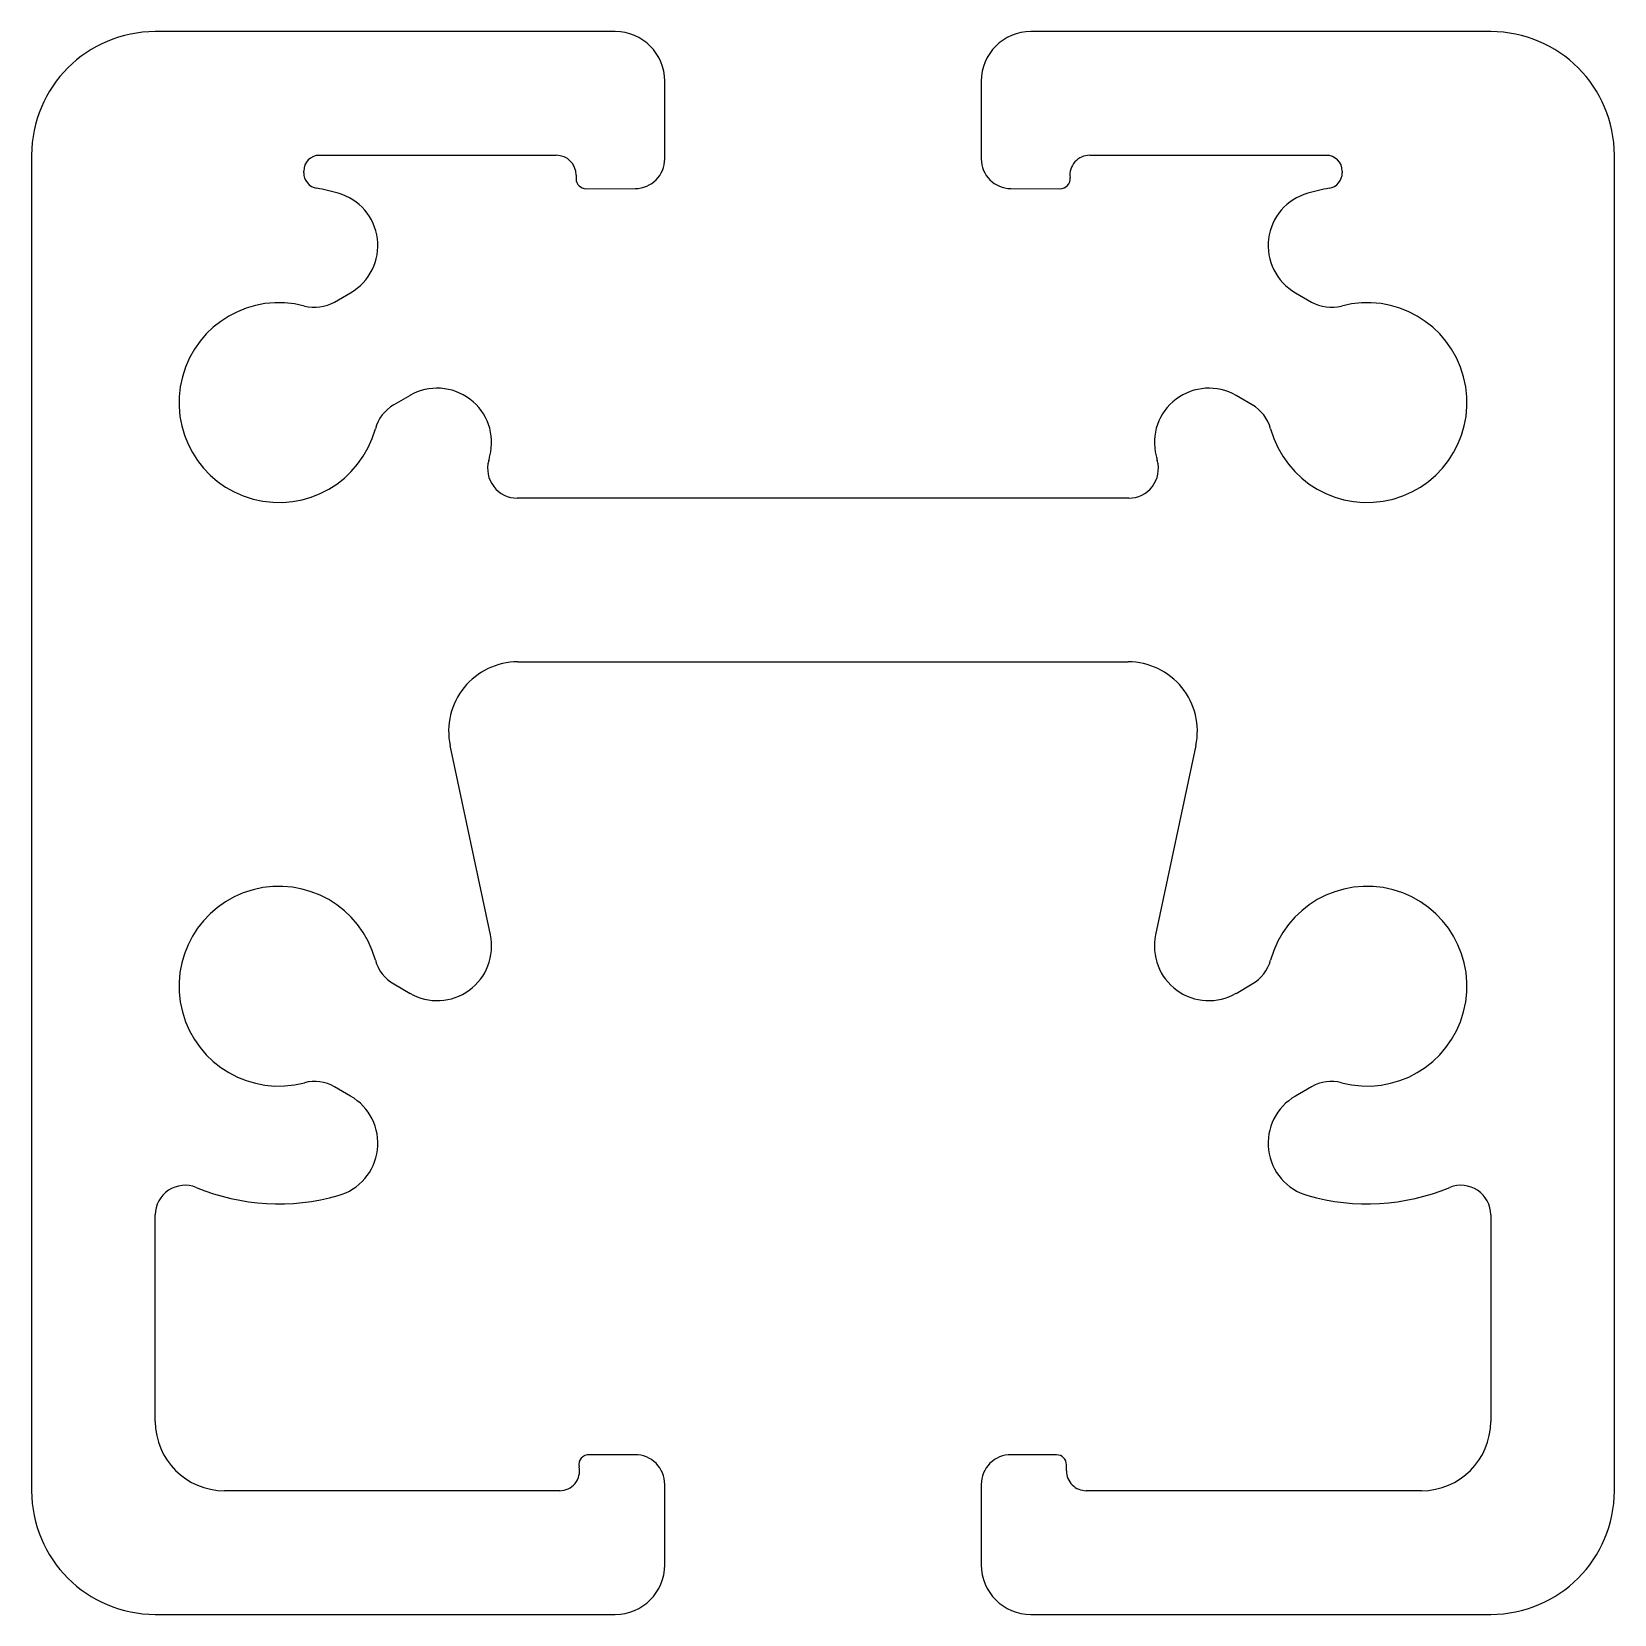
# Model space of a CAD drawing. Extents: x -20.4 to 20.3, y -16.7 to 24.
import ezdxf

# ---------------------------------------------------------------- set-up
doc = ezdxf.new("R2010")
doc.units = 0
doc.header["$MEASUREMENT"] = 0
doc.layers.get('0').update_dxf_attribs({"linetype": 'CONTINUOUS'})

msp = doc.modelspace()

# ---------------------------------------------------------------- linework, layer by layer
for p, q in [((-5.4, 23.989), (-17.211, 23.989)), ((17.079, 23.989), (5.268, 23.989)), ((-4.13, 20.723), (-4.13, 22.719)), ((3.998, 22.719), (3.998, 20.723)), ((-20.386, 20.814), (-20.386, -13.476)), ((-12.995, 20.814), (-6.914, 20.814)), ((6.782, 20.814), (12.862, 20.814)), ((20.254, -13.476), (20.254, 20.814)), ((-13.401, 20.367), (-13.401, 20.407)), ((13.269, 20.407), (13.269, 20.367)), ((-6.406, 20.307), (-6.406, 20.21)), ((-6.151, 19.957), (-4.89, 19.961)), ((4.758, 19.961), (6.019, 19.957)), ((-12.612, 17.046), (-12.195, 17.286)), ((12.063, 17.286), (12.479, 17.046)), ((-10.671, 14.647), (-11.088, 14.406)), ((10.955, 14.406), (10.539, 14.647)), ((7.784, 12.009), (-7.916, 12.009)), ((-7.901, 7.806), (7.769, 7.806)), ((-8.606, 0.795), (-9.64, 5.659)), ((9.508, 5.659), (8.474, 0.795)), ((-11.088, -0.465), (-10.671, -0.705)), ((10.539, -0.705), (10.955, -0.465)), ((-12.195, -3.345), (-12.612, -3.104)), ((12.479, -3.104), (12.063, -3.345)), ((-17.211, -11.698), (-17.211, -6.396)), ((17.079, -6.396), (17.079, -11.698)), ((-4.894, -12.551), (-6.065, -12.555)), ((5.933, -12.555), (4.762, -12.551)), ((6.186, -12.967), (6.186, -12.81)), ((-4.13, -15.381), (-4.13, -13.313)), ((3.998, -13.313), (3.998, -15.381)), ((-6.826, -13.476), (-15.433, -13.476)), ((15.301, -13.476), (6.694, -13.476)), ((-17.211, -16.651), (-5.4, -16.651)), ((5.268, -16.651), (17.079, -16.651))]:
    msp.add_line(p, q)
for centre, radius, start, end in [((-17.211, 20.814), 3.175, 90, 180), ((-5.4, 22.719), 1.27, 360, 90), ((5.268, 22.719), 1.27, 90, 180), ((17.079, 20.814), 3.175, 0, 90), ((-12.995, 20.407), 0.406, 90, 180), ((-6.914, 20.306), 0.508, 0.1669, 90), ((6.782, 20.306), 0.508, 90, 187.091), ((12.862, 20.407), 0.406, 360, 90), ((-12.995, 20.367), 0.406, 180, 259.9953), ((-4.892, 20.723), 0.762, 270.1669, 360), ((4.76, 20.723), 0.762, 180, 269.8376), ((12.862, 20.367), 0.406, 280.0047, 0), ((-14.036, 14.464), 5.588, 74.1837, 79.9953), ((-6.152, 20.211), 0.254, 180.1669, 270.1669), ((6.026, 20.211), 0.254, 268.4363, 7.2849), ((13.904, 14.464), 5.588, 100.0047, 105.8163), ((-12.894, 18.496), 1.397, 300.0009, 74.1818), ((12.762, 18.496), 1.397, 105.8183, 240.0009), ((-14.036, 14.464), 2.565, 75.171, 344.8285), ((-13.12, 17.926), 1.016, 255.1726, 300.0027), ((13.904, 14.464), 2.565, 195.171, 104.8285), ((12.987, 17.926), 1.016, 240.0027, 284.8285), ((-9.973, 13.437), 1.397, 345.8183, 120.0009), ((9.841, 13.437), 1.397, 60.0009, 194.1819), ((-10.58, 13.527), 1.016, 120.0027, 164.8285), ((10.447, 13.527), 1.016, 15.1727, 60.0027), ((-14.036, 14.464), 5.588, 344.5371, 345.8163), ((13.904, 14.464), 5.588, 194.1838, 195.4629), ((-7.916, 12.771), 0.762, 164.5371, 270), ((7.784, 12.771), 0.762, 270, 15.4629), ((-7.901, 6.028), 1.778, 90, 192), ((7.769, 6.028), 1.778, 348, 90), ((-14.036, -0.522), 2.565, 15.171, 284.8285), ((13.904, -0.522), 2.565, 255.171, 164.8285), ((-9.973, 0.505), 1.397, 240.0009, 12.0021), ((9.841, 0.505), 1.397, 168.0021, 300.0009), ((-10.58, 0.415), 1.016, 195.1727, 240.0027), ((10.447, 0.415), 1.016, 300.0027, 344.8285), ((-13.12, -3.984), 1.016, 60.0027, 104.8285), ((12.987, -3.984), 1.016, 75.1726, 120.0027), ((-12.894, -4.554), 1.397, 285.8182, 60.0009), ((12.762, -4.554), 1.397, 120.0009, 254.1817), ((-16.449, -6.396), 0.762, 67.6663, 180), ((16.317, -6.396), 0.762, 360, 112.3337), ((-14.036, -0.522), 5.588, 247.6663, 285.8163), ((13.904, -0.522), 5.588, 254.1837, 292.3337), ((-15.433, -11.698), 1.778, 180, 270), ((15.301, -11.698), 1.778, 270, 0), ((-6.081, -12.808), 0.254, 86.441, 192.6852), ((-4.892, -13.313), 0.762, 360, 90.1669), ((4.76, -13.313), 0.762, 89.8376, 180), ((5.932, -12.809), 0.254, 359.8353, 89.8376), ((-6.826, -12.968), 0.508, 270, 11.8148), ((6.694, -12.968), 0.508, 179.8376, 270), ((-17.211, -13.476), 3.175, 180, 270), ((17.079, -13.476), 3.175, 270, 0), ((-5.4, -15.381), 1.27, 270, 360), ((5.268, -15.381), 1.27, 180, 270)]:
    msp.add_arc(centre, radius, start, end)

doc.saveas('drawing.dxf')
